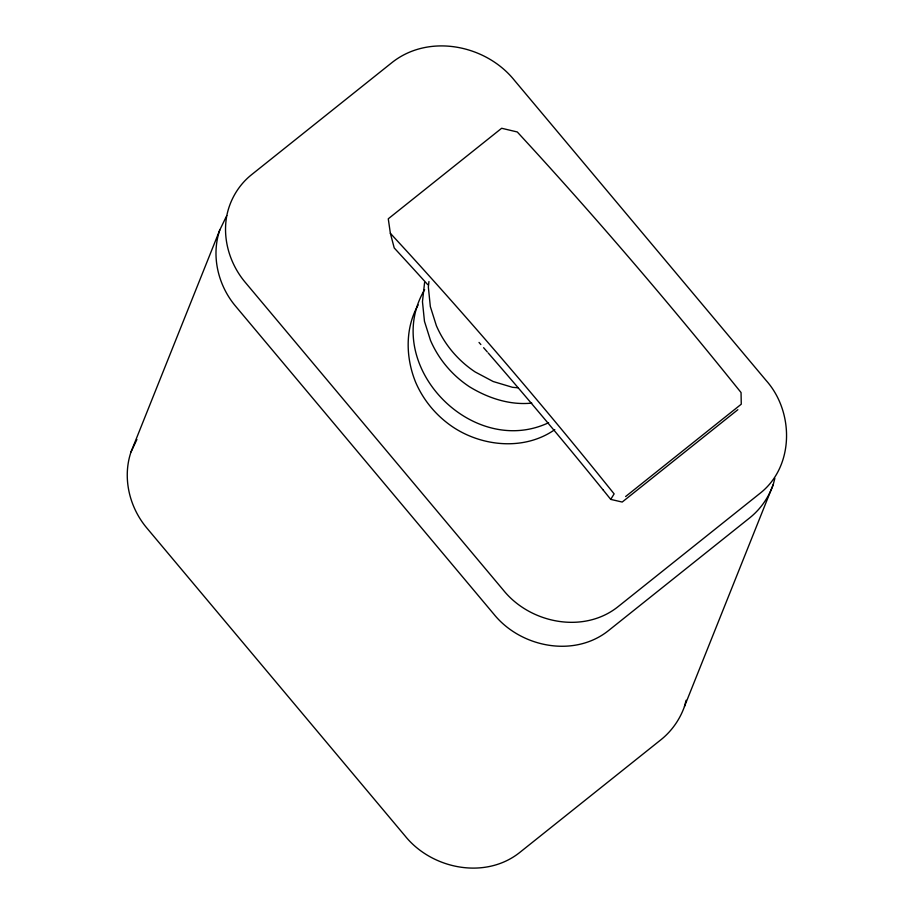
<?xml version="1.0" encoding="UTF-8"?>
<svg xmlns="http://www.w3.org/2000/svg" width="914" height="914" viewBox="0 0 914 914"><rect width="100%" height="100%" fill="white"/><g stroke="black" fill="none" stroke-linecap="round" stroke-linejoin="round"><path stroke-width="1.37" d="M424.587 282.517L422.462 301.711L424.462 321.282L430.483 340.362A105.099 102.151 21.8 0 0 469.328 386.668C487.882 398.07 509.841 405.405 531.777 403.097M428.952 281.535L428.346 287.019L430.334 306.578L436.366 325.67A105.099 102.151 21.8 0 0 475.2 371.975L493.183 381.515L512.446 387.296L518.067 387.799M226.352 216.447L219.748 230.1L131.022 451.939C122.225 477.816 129.4 507.327 146.8 527.972L405.016 835.864C431.831 869.317 485.654 880.033 520.135 852.156L661.416 739.357C671.95 730.766 679.947 719.295 684.472 706.476L773.198 484.637L774.855 478.399M219.748 230.1C210.951 255.977 218.126 285.488 235.538 306.133L493.743 614.025C520.557 647.478 574.38 658.194 608.861 630.317L750.143 517.518C760.688 508.915 768.674 497.456 773.198 484.637M684.472 706.476L686.128 700.25M131.022 451.939L136.917 439.474M424.644 289.624C380.601 364.138 471.51 459.022 548.606 422.725M418.155 304.956C404.891 328.446 405.645 357.774 415.676 382.349A102.277 99.409 21.8 0 0 453.481 427.421C483.186 446.889 524.887 450.579 554.787 429.637M737.849 409.701L622.206 502.049L610.723 499.387L614.128 493.88L597.436 473.166A1086.906 223.747 51.4 0 0 407.118 251.533L390.369 233.31L388.267 218.8L501.649 128.268L517.29 131.97L534.039 150.216A1086.906 223.747 51.4 0 1 724.345 371.838L741.048 392.54L741.265 404.194L625.61 496.542M602.886 489.664L610.723 499.387M390.369 233.31L394.22 247.945L411.254 266.511A1094.412 225.301 51.4 0 1 427.706 284.631M479.027 342.442A1094.412 225.301 51.4 0 1 480.855 344.544M483.609 347.697A1094.412 225.301 51.4 0 1 487.276 351.913M488.19 352.964A1094.412 225.301 51.4 0 1 602.886 489.676M226.809 215.601C222.342 239.137 229.86 263.963 245.112 282.186L503.317 590.09C530.143 623.531 583.955 634.259 618.435 606.382L759.717 493.571C794.403 466.711 794.289 411.986 766.115 380.464L514.411 80.318C485.791 44.615 428.346 33.178 391.535 62.929L251.179 175.008C238.6 185.165 229.974 199.778 226.809 215.601"/></g></svg>
